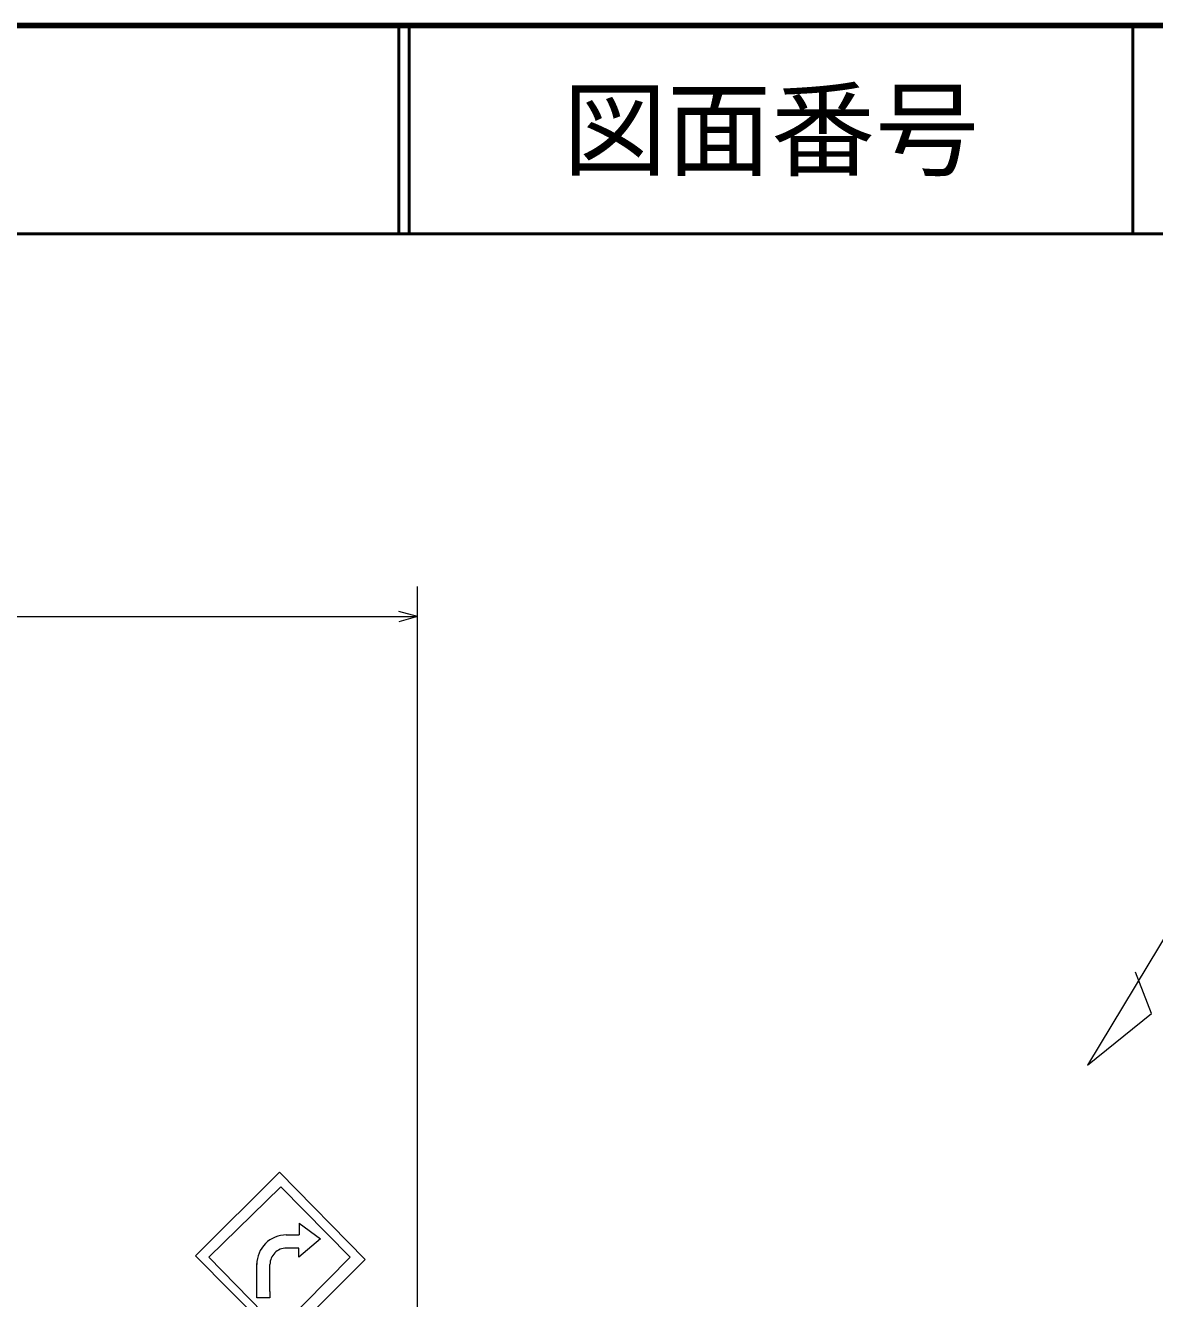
# Model space of a CAD drawing. Units: millimetres, scale not verified. Extents: x 40000 to 680000, y 20000 to 380000.
# Drawn here: x 490824 to 545038, y 318868 to 380000 of the extents above; entities that cross this region are included whole.
import ezdxf
from ezdxf.enums import TextEntityAlignment as Align

# ---------------------------------------------------------------- set-up
doc = ezdxf.new("R2010")
doc.units = ezdxf.units.MM
doc.header["$LTSCALE"] = 1000
for name, color, linetype, lineweight in [('M-BGD', 7, 'Continuous', 13), ('M-STR-HTXT', 7, 'Continuous', 13), ('M-STR-STRC', 7, 'Continuous', 13), ('M-TTL', 2, 'Continuous', 140), ('M-TTL-LINE', 7, 'Continuous', 50), ('M-TTL-TXT', 7, 'Continuous', 13)]:
    doc.layers.add(name, color=color, linetype=linetype, lineweight=lineweight)
doc.styles.add('ＭＳ ゴシック', font='')
doc.styles.get('ＭＳ ゴシック').set_extended_font_data('MS Gothic')

msp = doc.modelspace()

# ---------------------------------------------------------------- linework, layer by layer
at = {"layer": 'M-BGD'}
for p, q in [((557294, 355774), (541816, 330076)), ((544893, 332554), (544119, 334534)), ((541816, 330076), (544893, 332554))]:
    msp.add_line(p, q, dxfattribs=at)
at = {"layer": 'M-STR-HTXT'}
for p, q in [((509641, 315007), (509647, 353061)), ((388779, 351634), (509646, 351615)), ((509646, 351615), (508746, 351865)), ((509646, 351615), (508746, 351365))]:
    msp.add_line(p, q, dxfattribs=at)
at = {"layer": 'M-STR-STRC'}
for p, q in [((498994, 320925), (503021, 324933)), ((503021, 324933), (507138, 320751)), ((499631, 320850), (503080, 324230)), ((503080, 324230), (506412, 320858)), ((503968, 322494), (503968, 321922)), ((503968, 322494), (504991, 321730)), ((503349, 321923), (503968, 321922)), ((504991, 321730), (503955, 320850)), ((503955, 321291), (503348, 321291)), ((503955, 320850), (503955, 321291)), ((503133, 316743), (498982, 320913)), ((503003, 317409), (499631, 320850)), ((501932, 318898), (501934, 320552)), ((502564, 319207), (502565, 320509)), ((506412, 320858), (503003, 317409)), ((507138, 320751), (503133, 316743)), ((502564, 319207), (502563, 318898)), ((502563, 318898), (501932, 318898))]:
    msp.add_line(p, q, dxfattribs=at)
for radius in [1414, 783]:
    msp.add_arc((503348, 320508), radius, 89.94845, 179.94845, dxfattribs=at)
at = {"layer": 'M-TTL'}
msp.add_line((680000, 380000), (40000, 380000), dxfattribs=at)
at = {"layer": 'M-TTL-LINE'}
for p, q in [((508747, 380000), (508747, 370000)), ((509247, 380000), (509247, 370000)), ((543997, 380000), (543997, 370000)), ((40000, 370000), (680000, 370000))]:
    msp.add_line(p, q, dxfattribs=at)

# ---------------------------------------------------------------- texts
at = {"layer": 'M-TTL-TXT', "style": 'ＭＳ ゴシック'}
msp.add_text('図面番号', height=3666, dxfattribs=at).set_placement((526622, 375000), align=Align.MIDDLE_CENTER)

doc.saveas('drawing.dxf')
